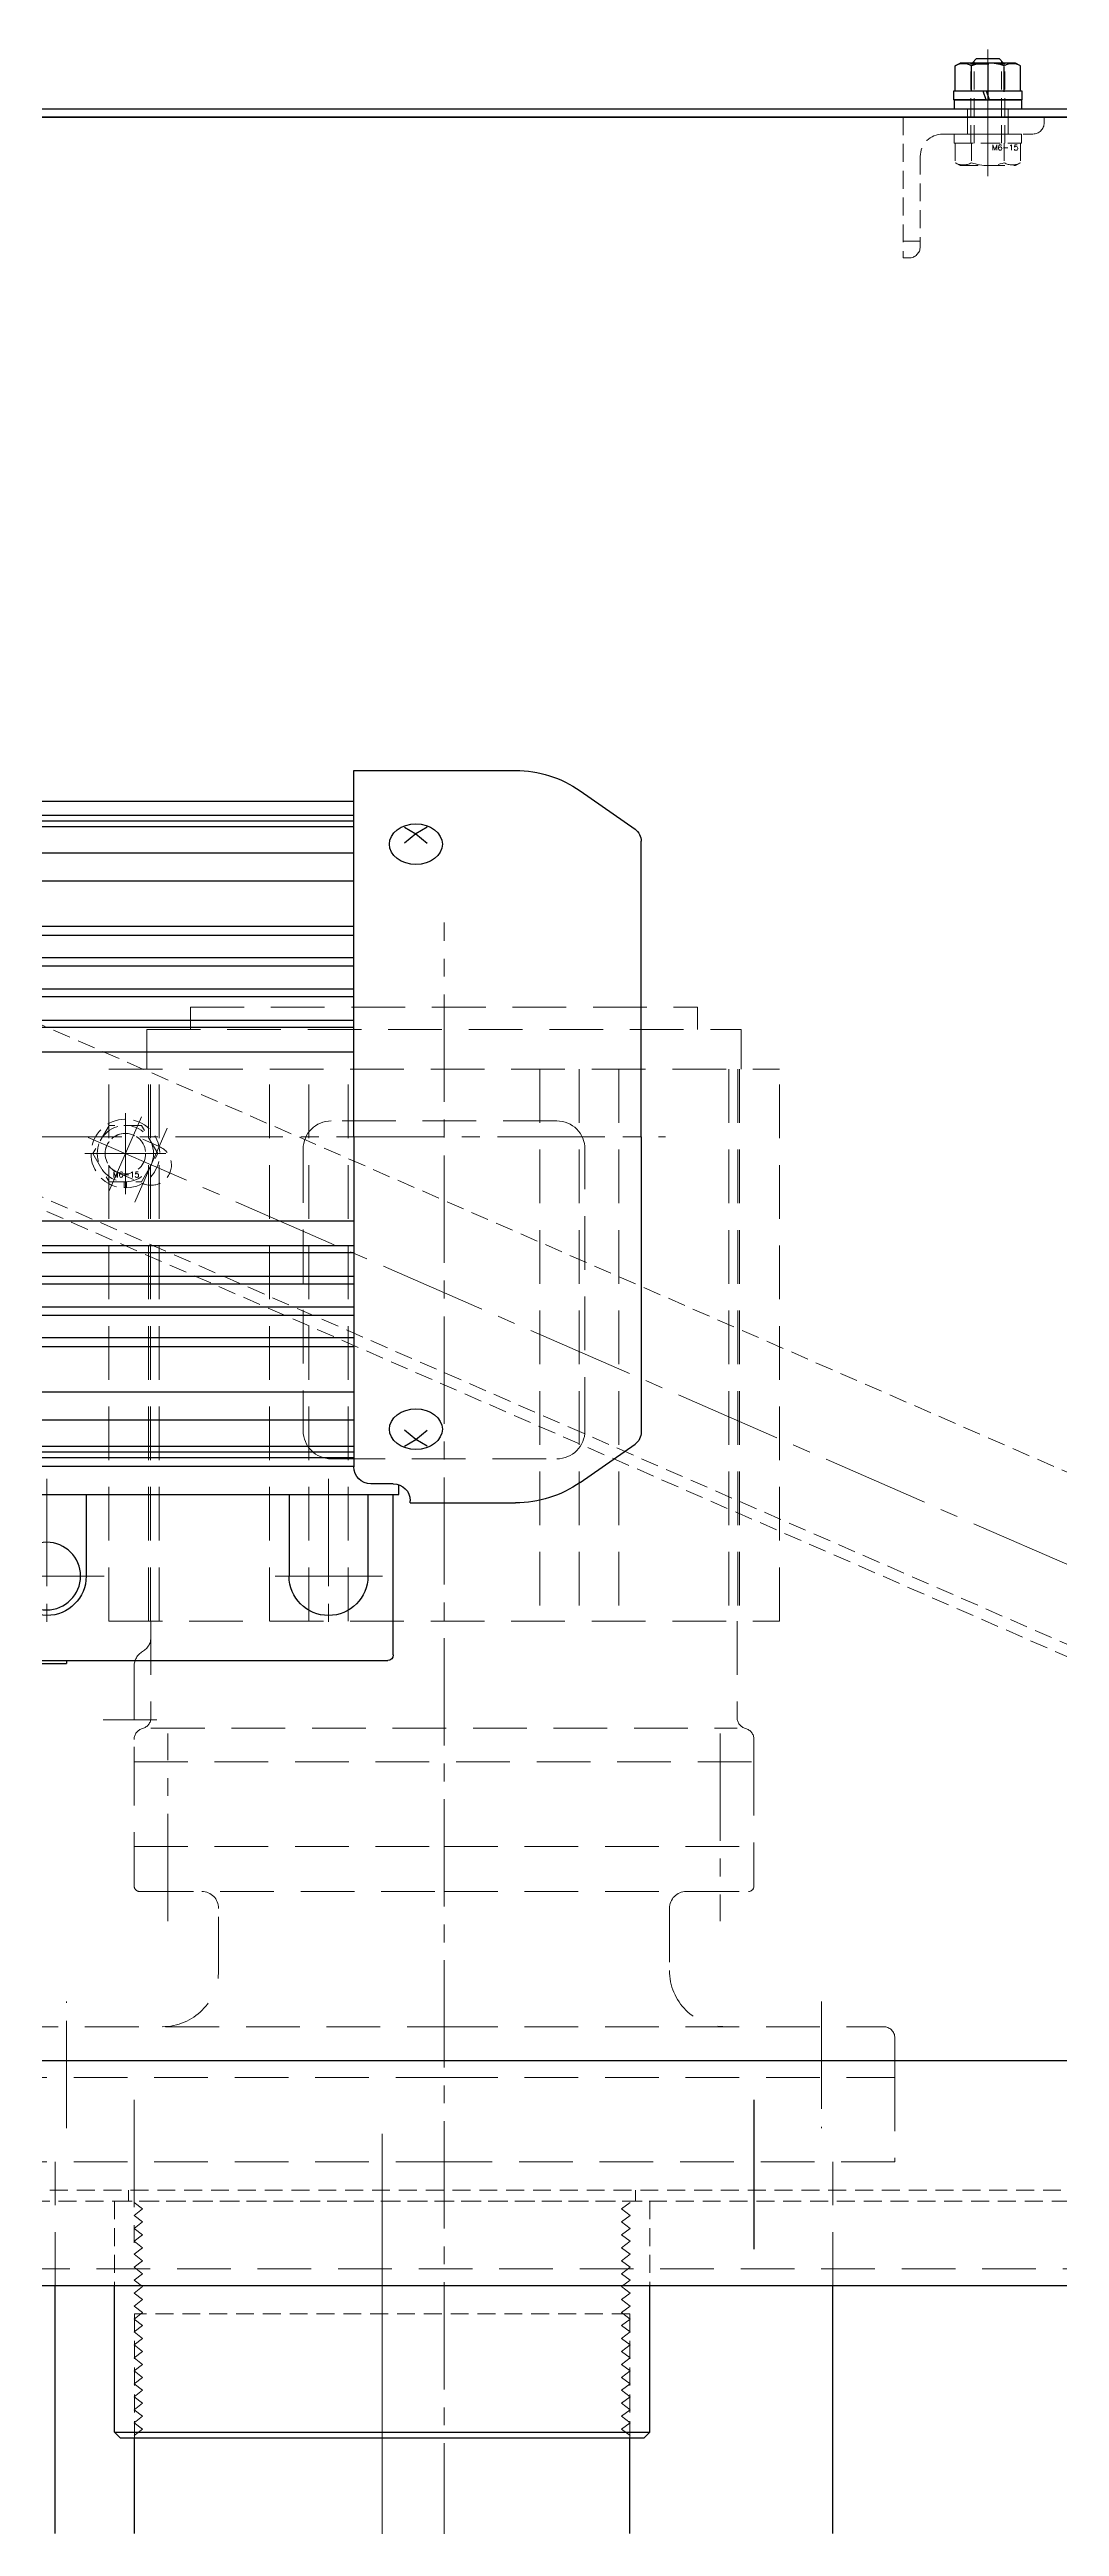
# Model space of a CAD drawing. Header units: millimetres. Extents: x 0 to 10987, y 0 to 7892.
# Drawn here: x 2382.6 to 2561.8, y 5581.1 to 6020.8 of the extents above; entities that cross this region are included whole.
import ezdxf

# ---------------------------------------------------------------- set-up
doc = ezdxf.new("R2010")
doc.units = ezdxf.units.MM
doc.linetypes.add('CENTER2', pattern=[28.575, 19.05, -3.175, 3.175, -3.175])
doc.linetypes.add('HIDDEN2', pattern=[4.7625, 3.175, -1.5875])
for name, color, linetype, lineweight in [('01_外形線', 7, 'Continuous', 25), ('02_細線', 5, 'Continuous', 13), ('03_かくれ線', 6, 'HIDDEN2', 13), ('04_中心線', 1, 'CENTER2', 9)]:
    doc.layers.add(name, color=color, linetype=linetype, lineweight=lineweight)
doc.styles.add('KSS_TXT', font='txt.shx', dxfattribs={"bigfont": 'extfont2.shx'})

# ---------------------------------------------------------------- blocks, each defined once
blk = doc.blocks.new('GM-SHYF-RH 0.4kW、1／160、＊＊V、60Hza')
at = {"layer": '01_外形線'}
for p, q in [((60, 72), (-105, 72)), ((60, 71), (-105, 71)), ((-84, 65.89), (-86.5, 64.44)), ((-86.5, 61.56), (-86.5, 64.44)), ((-84, 65.89), (-81.5, 64.44)), ((-81.5, 64.44), (-81.5, 61.56)), ((-68.09, 62.5), (24.09, 62.5)), ((40, 65.89), (37.5, 64.44)), ((37.5, 61.56), (37.5, 64.44)), ((40, 65.89), (42.5, 64.44)), ((42.5, 64.44), (42.5, 61.56)), ((-117, 60), (-117, -92)), ((-116, 60), (-116, -92)), ((-84, 60.11), (-86.5, 61.56)), ((-81.5, 61.56), (-84, 60.11)), ((24.09, 60.5), (-68.09, 60.5)), ((40, 60.11), (37.5, 61.56)), ((42.5, 61.56), (40, 60.11)), ((71, -92), (71, 60)), ((72, -92), (72, 60)), ((-242.5, 49), (-271.19, 49)), ((-242.5, -16), (-242.5, 49)), ((-282.67, 45.38), (-292.39, 38.57)), ((-242.5, 43.5), (-145.5, 43.5)), ((-242.5, 41), (-145.5, 41)), ((-242.5, 40), (-145.5, 40)), ((-175.5, 43.5), (-145.5, 43.5)), ((-145.5, 43.48), (-119.95, 43.94)), ((-145.5, -16), (-145.5, 43.5)), ((-145.5, 43.5), (-145.5, -16)), ((-139.5, 39.5), (-139.5, 40.5)), ((-128.5, -72.74), (-128.5, 40.74)), ((-293.5, -16), (-293.5, 36.44)), ((-255.5, 38.92), (-253.5, 37.74)), ((-253.5, 37.74), (-255.5, 36.09)), ((-251.5, 38.92), (-253.5, 37.74)), ((-253.5, 37.74), (-251.5, 36.09)), ((-242.5, 39), (-145.5, 39)), ((-139.5, 39.5), (-139.5, 39.1)), ((-136.5, 36.1), (-131.5, 36.1)), ((-242.5, 34.32), (-145.5, 34.32)), ((-117, 19.45), (-117, 33.23)), ((-107.5, -64.32), (-107.5, 32.32)), ((-105.5, 32.32), (-105.5, -64.32)), ((60.5, -64.32), (60.5, 32.32)), ((62.5, 32.32), (62.5, -64.32)), ((-242.5, 29.37), (-145.5, 29.37)), ((-136.5, 29.18), (-131.5, 29.18)), ((-139.5, 26.18), (-139.5, -16)), ((-136.5, 23), (-131.5, 23)), ((-242.5, 21.32), (-145.5, 21.32)), ((-242.5, 19.71), (-145.5, 19.71)), ((-5, 16.77), (-5, 20.8)), ((-5, 20.8), (5, 20.8)), ((5, 16.77), (5, 20.8)), ((-242.5, 15.75), (-145.5, 15.75)), ((-242.5, 14.28), (-145.5, 14.28)), ((-242.5, 10.19), (-145.5, 10.19)), ((-242.5, 8.83), (-145.5, 8.83)), ((-242.5, 4.64), (-145.5, 4.64)), ((-242.5, 3.37), (-145.5, 3.37)), ((-145.5, 4), (-139.5, 4)), ((-242.5, -1), (-145.5, -1)), ((-293.5, -16), (-293.5, -68.44)), ((-242.5, -16), (-242.5, -74.62)), ((-145.5, -16), (-145.5, -75.5)), ((-145.5, -75.5), (-145.5, -16)), ((-139.5, -58.18), (-139.5, -16)), ((-242.5, -31), (-145.5, -31)), ((-242.5, -35.37), (-145.5, -35.37)), ((-242.5, -36.64), (-145.5, -36.64)), ((-145.5, -36), (-139.5, -36)), ((-242.5, -40.83), (-145.5, -40.83)), ((-242.5, -42.19), (-145.5, -42.19)), ((-242.5, -46.28), (-145.5, -46.28)), ((-242.5, -47.75), (-145.5, -47.75)), ((-242.5, -51.71), (-145.5, -51.71)), ((-117, -51.45), (-117, -65.23)), ((-242.5, -53.32), (-145.5, -53.32)), ((-136.5, -55), (-131.5, -55)), ((-242.5, -61.37), (-145.5, -61.37)), ((-136.5, -61.18), (-131.5, -61.18)), ((-253.5, -69.74), (-255.5, -68.09)), ((-255.5, -70.92), (-253.5, -69.74)), ((-253.5, -69.74), (-251.5, -68.09)), ((-251.5, -70.92), (-253.5, -69.74)), ((-242.5, -66.32), (-145.5, -66.32)), ((-136.5, -68.1), (-131.5, -68.1)), ((-282.67, -77.38), (-292.39, -70.57)), ((-242.5, -71), (-145.5, -71)), ((-242.5, -72), (-145.5, -72)), ((-242.5, -73), (-145.5, -73)), ((-175.5, -74.5), (-242.5, -74.5)), ((-175.5, -79.5), (-175.5, -74.5)), ((-139.5, -71.5), (-139.5, -71.1)), ((-139.5, -71.5), (-139.5, -71.1)), ((-139.5, -71.5), (-139.5, -72.5)), ((-250.5, -79.5), (-250.5, -77.79)), ((-249.5, -77.62), (-245.5, -77.62)), ((-175.5, -75.5), (-145.5, -75.5)), ((-145.5, -75.48), (-119.95, -75.94)), ((-252.5, -81), (-271.19, -81)), ((-252.5, -81), (-252.5, -80.62)), ((-175.5, -79.5), (-250.5, -79.5)), ((-249.5, -108), (-249.5, -79.5)), ((-245, -79.5), (-245, -94)), ((-231, -79.5), (-231, -94)), ((-195, -79.5), (-195, -94)), ((-181, -79.5), (-181, -94)), ((-176.5, -108), (-176.5, -79.5)), ((-84, -92.11), (-86.5, -93.56)), ((-84, -92.11), (-81.5, -93.56)), ((40, -92.11), (37.5, -93.56)), ((40, -92.11), (42.5, -93.56)), ((-86.5, -96.44), (-86.5, -93.56)), ((-84, -97.89), (-86.5, -96.44)), ((-81.5, -96.44), (-84, -97.89)), ((-81.5, -93.56), (-81.5, -96.44)), ((-68.09, -92.5), (24.09, -92.5)), ((24.09, -94.5), (-68.09, -94.5)), ((37.5, -96.44), (37.5, -93.56)), ((40, -97.89), (37.5, -96.44)), ((42.5, -96.44), (40, -97.89)), ((42.5, -93.56), (42.5, -96.44)), ((-105, -103), (60, -103)), ((-105, -104), (60, -104)), ((-177.5, -109), (-248.5, -109)), ((-191.5, -109), (-191.5, -109.5)), ((-183.5, -109.5), (-191.5, -109.5)), ((-186, -109), (-186, -109.5)), ((-183.5, -109), (-183.5, -109.5))]:
    blk.add_line(p, q, dxfattribs=at)
for points in [[(-248.8, 35.92), (-248.89, 36.63), (-249.16, 37.3), (-249.59, 37.93), (-250.18, 38.47), (-250.89, 38.92), (-251.7, 39.25), (-252.58, 39.46), (-253.5, 39.53), (-254.42, 39.46), (-255.3, 39.25), (-256.11, 38.92), (-256.82, 38.47), (-257.41, 37.93), (-257.84, 37.3), (-258.11, 36.63), (-258.2, 35.92), (-258.11, 35.22), (-257.84, 34.54), (-257.41, 33.92), (-256.82, 33.38), (-256.11, 32.93), (-255.3, 32.59), (-254.42, 32.39), (-253.5, 32.32), (-252.58, 32.39), (-251.7, 32.59), (-250.89, 32.93), (-250.18, 33.38), (-249.59, 33.92), (-249.16, 34.54), (-248.89, 35.22)], [(-248.8, -67.92), (-248.89, -67.22), (-249.16, -66.54), (-249.59, -65.92), (-250.18, -65.38), (-250.89, -64.93), (-251.7, -64.59), (-252.58, -64.39), (-253.5, -64.32), (-254.42, -64.39), (-255.3, -64.59), (-256.11, -64.93), (-256.82, -65.38), (-257.41, -65.92), (-257.84, -66.54), (-258.11, -67.22), (-258.2, -67.92), (-258.11, -68.63), (-257.84, -69.3), (-257.41, -69.93), (-256.82, -70.47), (-256.11, -70.92), (-255.3, -71.25), (-254.42, -71.46), (-253.5, -71.53), (-252.58, -71.46), (-251.7, -71.25), (-250.89, -70.92), (-250.18, -70.47), (-249.59, -69.93), (-249.16, -69.3), (-248.89, -68.63)]]:
    blk.add_lwpolyline(points, close=True, dxfattribs=at)
for centre, radius in [((-102, 57), 10), ((-84, 63), 5.5), ((-84, 63), 5), ((40, 63), 5.5), ((40, 63), 5), ((57, 57), 10), ((-102, 57), 7), ((57, 57), 7), ((0, 0), 47.5), ((0, 0), 24), ((-102, -89), 10), ((57, -89), 10), ((-102, -89), 7), ((57, -89), 7), ((-188, -94), 6), ((-84, -95), 5.5), ((-84, -95), 5), ((40, -95), 5.5), ((40, -95), 5)]:
    blk.add_circle(centre, radius, dxfattribs=at)
for centre, radius, start, end in [((-105, 60), 12, 90, 180), ((-105, 60), 11, 90, 180), ((60, 60), 12, 0, 90), ((60, 60), 11, 0, 90), ((-68.09, 57), 5.5, 90, 159.3338), ((24.09, 57), 5.5, 20.6662, 90), ((-84, 63), 13.5, 269.6249, 339.3338), ((-84, 63), 11.5, 269.6249, 339.3338), ((-68.09, 57), 3.5, 90, 159.3338), ((24.09, 57), 3.5, 20.6662, 90), ((40, 63), 13.5, 200.6662, 266.9553), ((40, 63), 11.5, 200.6662, 266.9553), ((-271.19, 29), 20, 90, 125), ((-102, 57), 15.5, 279.2069, 328.412), ((-84.11, 46), 5.5, 89.6249, 148.412), ((-84.11, 46), 3.5, 89.6249, 148.412), ((39.1, 46.02), 3.5, 31.5123, 86.9553), ((39.1, 46.02), 5.5, 31.5123, 86.9553), ((57, 57), 15.5, 211.5123, 260.7931), ((-120, 46.94), 3, 271, 0), ((-102, 57), 17.5, 279.2069, 328.412), ((57, 57), 17.5, 211.5123, 260.7931), ((-142.5, 40.5), 3, 0, 90), ((-131.5, 40.74), 3, 0, 90.9812), ((-98, 32.32), 9.5, 99.2069, 180), ((-98, 32.32), 7.5, 99.2069, 180), ((53, 32.32), 7.5, 0, 80.7931), ((53, 32.32), 9.5, 0, 80.7931), ((-290.9, 36.44), 2.6, 125, 180), ((-136.5, 39.1), 3, 180, 270), ((-131.5, 33.1), 3, 0, 90), ((-136.5, 26.18), 3, 90, 180), ((-131.5, 26.18), 3, 0, 90), ((-136.5, 20), 3, 90, 180), ((0, 0), 17.5, 106.6015, 73.3985), ((-136.5, -52), 3, 180, 270), ((-136.5, -58.18), 3, 180, 270), ((-131.5, -58.18), 3, 270, 0), ((-131.5, -65.1), 3, 270, 0), ((-98, -64.32), 9.5, 180, 260.7931), ((-98, -64.32), 7.5, 180, 260.7931), ((53, -64.32), 7.5, 279.2069, 0), ((53, -64.32), 9.5, 279.2069, 0), ((-290.9, -68.44), 2.6, 180, 235), ((-136.5, -71.1), 3, 90, 180), ((-245.5, -74.62), 3, 270, 0), ((-142.5, -72.5), 3, 270, 0), ((-131.5, -72.74), 3, 269.0188, 0), ((-102, -89), 15.5, 31.586, 80.7931), ((-102, -89), 17.5, 31.586, 80.7931), ((57, -89), 17.5, 99.2069, 148.4898), ((57, -89), 15.5, 99.2069, 148.4898), ((-271.19, -61), 20, 235, 270), ((-249.5, -80.62), 3, 90, 180), ((-120, -78.94), 3, 0, 89), ((-84.11, -78), 5.5, 211.586, 270.3738), ((-84.11, -78), 3.5, 211.586, 270.3738), ((-84, -95), 13.5, 20.6684, 90.3738), ((-84, -95), 11.5, 20.6684, 90.3738), ((40, -95), 13.5, 93.046, 159.3316), ((40, -95), 11.5, 93.046, 159.3316), ((39.1, -78.02), 3.5, 273.046, 328.4898), ((39.1, -78.02), 5.5, 273.046, 328.4898), ((-105, -92), 12, 180, 270), ((-105, -92), 11, 180, 270), ((-68.09, -89), 5.5, 200.6684, 270), ((-68.09, -89), 3.5, 200.6684, 270), ((24.09, -89), 3.5, 270, 339.3316), ((24.09, -89), 5.5, 270, 339.3316), ((60, -92), 11, 270, 0), ((60, -92), 12, 270, 0), ((-238, -94), 7, 180, 0), ((-188, -94), 7, 180, 0), ((-248.5, -108), 1, 180, 270), ((-177.5, -108), 1, 270, 0)]:
    blk.add_arc(centre, radius, start, end, dxfattribs=at)
at = {"layer": '04_中心線'}
for p, q in [((-84, 70.38), (-84, 55.61)), ((40, 70.38), (40, 55.61)), ((-102, 69.46), (-102, 44.54)), ((57, 69.46), (57, 44.54)), ((-76.62, 63), (-91.38, 63)), ((0, 65.36), (0, -65.36)), ((47.38, 63), (32.62, 63)), ((-89.54, 57), (-114.46, 57)), ((69.46, 57), (44.54, 57)), ((65.36, 0), (-65.36, 0)), ((-96.56, -16), (-297.81, -16)), ((-238, -76.72), (-238, -104.7)), ((-188, -76.72), (-188, -104.7)), ((-102, -76.54), (-102, -101.46)), ((57, -76.54), (57, -101.46)), ((-84, -87.62), (-84, -102.39)), ((40, -87.62), (40, -102.39)), ((-89.54, -89), (-114.46, -89)), ((69.46, -89), (44.54, -89)), ((-247.59, -94), (-228.41, -94)), ((-198.19, -94), (-177.81, -94)), ((-76.62, -95), (-91.38, -95)), ((47.38, -95), (32.62, -95))]:
    blk.add_line(p, q, dxfattribs=at)

msp = doc.modelspace()

# ---------------------------------------------------------------- linework, layer by layer
for p, q in [((2394.078, 5597.838), (2394.078, 5623.838)), ((2489.078, 5597.838), (2489.078, 5623.838)), ((2395.078, 5596.838), (2394.078, 5597.838)), ((2394.078, 5597.838), (2489.078, 5597.838)), ((2488.078, 5596.838), (2489.078, 5597.838)), ((2395.078, 5596.838), (2488.078, 5596.838)), ((2397.636, 5579.838), (2397.636, 5596.838)), ((2485.52, 5579.838), (2485.52, 5596.838))]:
    msp.add_line(p, q)
at = {"layer": '01_外形線'}
for p, q in [((2543.305, 6017.933), (2544.178, 6018.438)), ((2543.305, 6013.438), (2543.305, 6017.933)), ((2553.978, 6018.438), (2544.178, 6018.438)), ((2546.191, 6013.438), (2546.191, 6017.933)), ((2546.278, 6018.438), (2547.078, 6019.238)), ((2547.078, 6019.238), (2551.078, 6019.238)), ((2549.078, 6018.338), (2549.078, 6013.338)), ((2551.878, 6018.438), (2551.078, 6019.238)), ((2551.965, 6013.338), (2551.965, 6017.833)), ((2554.852, 6017.933), (2553.978, 6018.438)), ((2554.852, 6013.438), (2554.852, 6017.933)), ((2548.232, 6013.438), (2542.978, 6013.438)), ((2542.978, 6013.438), (2542.978, 6011.938)), ((2548.778, 6011.938), (2542.978, 6011.938)), ((2543.078, 6011.938), (2555.078, 6011.938)), ((2543.078, 6011.938), (2543.078, 6010.338)), ((2554.852, 6013.438), (2543.305, 6013.438)), ((2548.778, 6011.938), (2548.232, 6013.438)), ((2555.178, 6013.438), (2548.832, 6013.438)), ((2549.378, 6011.938), (2548.832, 6013.438)), ((2549.078, 6013.438), (2549.078, 6011.938)), ((2555.178, 6011.938), (2549.378, 6011.938)), ((2555.078, 6011.938), (2555.078, 6010.338)), ((2555.178, 6011.938), (2555.178, 6013.438)), ((2027.078, 6010.338), (2589.078, 6010.338)), ((2589.078, 6008.838), (2027.078, 6008.838)), ((2354.078, 6008.838), (2749.078, 6008.838)), ((2543.078, 6010.338), (2555.078, 6010.338)), ((2507.578, 5656.838), (2507.578, 5630.338)), ((2383.578, 5579.838), (2383.578, 5623.838)), ((2521.578, 5579.838), (2521.578, 5623.838))]:
    msp.add_line(p, q, dxfattribs=at)
msp.add_lwpolyline([(2034.078, 5663.838), (2824.078, 5663.838), (2829.078, 5658.838), (2829.078, 5623.838), (2029.078, 5623.838), (2029.078, 5658.838)], close=True, dxfattribs=at)
for centre, radius, start, end in [((2544.748, 6015.433), 2.887, 60.00001, 119.99999), ((2549.078, 6009.923), 8.514, 70.18087, 109.81913), ((2553.408, 6015.433), 2.887, 60.00001, 119.99999)]:
    msp.add_arc(centre, radius, start, end, dxfattribs=at)
at = {"layer": '02_細線'}
for p, q in [((2546.678, 6018.838), (2546.678, 6018.438)), ((2551.478, 6018.838), (2551.478, 6018.438))]:
    msp.add_line(p, q, dxfattribs=at)
at = {"layer": '03_かくれ線'}
for p, q in [((2546.078, 6018.238), (2546.278, 6018.438)), ((2546.078, 6018.238), (2552.078, 6018.238)), ((2546.078, 6004.238), (2546.078, 6018.238)), ((2546.678, 6004.238), (2546.678, 6018.438)), ((2551.478, 6004.238), (2551.478, 6018.438)), ((2552.078, 6018.238), (2551.878, 6018.438)), ((2552.078, 6004.238), (2552.078, 6018.238)), ((2549.078, 6000.838), (2549.078, 6013.838)), ((2534.078, 6008.838), (2534.078, 5983.838)), ((2534.078, 6008.838), (2559.078, 6008.838)), ((2545.478, 6008.338), (2545.478, 6010.338)), ((2545.478, 6008.838), (2545.478, 6010.338)), ((2545.478, 6008.838), (2545.478, 6010.338)), ((2545.478, 6010.338), (2545.478, 6008.838)), ((2545.478, 6005.838), (2545.478, 6008.838)), ((2545.478, 6008.838), (2545.478, 6005.838)), ((2552.678, 6008.338), (2552.678, 6010.338)), ((2552.678, 6008.838), (2552.678, 6010.338)), ((2552.678, 6008.838), (2552.678, 6010.338)), ((2552.678, 6010.338), (2552.678, 6008.838)), ((2552.678, 6005.838), (2552.678, 6008.838)), ((2552.678, 6008.838), (2552.678, 6005.838)), ((2559.078, 6008.838), (2559.078, 6007.838)), ((2541.078, 6005.838), (2557.078, 6005.838)), ((2543.078, 6005.838), (2555.078, 6005.838)), ((2543.078, 6005.838), (2543.078, 6004.238)), ((2543.078, 6004.238), (2555.078, 6004.238)), ((2543.305, 6004.238), (2543.305, 6000.742)), ((2543.305, 6004.238), (2554.852, 6004.238)), ((2546.191, 6004.238), (2546.191, 6000.742)), ((2551.965, 6004.238), (2551.965, 6000.742)), ((2554.852, 6004.238), (2554.852, 6000.742)), ((2555.078, 6005.838), (2555.078, 6004.238)), ((2537.078, 6001.838), (2537.078, 5985.838)), ((2543.305, 6000.742), (2544.178, 6000.238)), ((2544.178, 6000.238), (2553.978, 6000.238)), ((2554.852, 6000.742), (2553.978, 6000.238)), ((2537.078, 5986.838), (2534.078, 5986.838)), ((2534.078, 5983.838), (2535.078, 5983.838)), ((2652.039, 5698.923), (2358.754, 5826.923)), ((2393.145, 5829.838), (2390.258, 5824.838)), ((2398.918, 5829.838), (2393.145, 5829.838)), ((2401.805, 5824.838), (2398.918, 5829.838)), ((2390.258, 5824.838), (2393.145, 5819.838)), ((2398.918, 5819.838), (2401.805, 5824.838)), ((2393.145, 5819.838), (2398.918, 5819.838)), ((2395.807, 5819.838), (2395.807, 5818.742)), ((2396.257, 5819.838), (2396.257, 5818.742)), ((2394.078, 5638.838), (2489.078, 5638.838)), ((2394.078, 5638.838), (2394.078, 5623.838)), ((2396.578, 5638.838), (2396.578, 5640.838)), ((2399.078, 5637.488), (2397.578, 5638.638)), ((2397.578, 5636.338), (2399.078, 5637.488)), ((2484.078, 5637.488), (2485.578, 5638.638)), ((2485.578, 5636.338), (2484.078, 5637.488)), ((2486.578, 5638.838), (2486.578, 5640.838)), ((2489.078, 5638.838), (2489.078, 5623.838)), ((2399.078, 5635.188), (2397.578, 5636.338)), ((2397.578, 5634.038), (2399.078, 5635.188)), ((2399.078, 5632.888), (2397.578, 5634.038)), ((2397.578, 5631.738), (2399.078, 5632.888)), ((2484.078, 5635.188), (2485.578, 5636.338)), ((2485.578, 5634.038), (2484.078, 5635.188)), ((2484.078, 5632.888), (2485.578, 5634.038)), ((2485.578, 5631.738), (2484.078, 5632.888)), ((2399.078, 5630.588), (2397.578, 5631.738)), ((2397.578, 5629.438), (2399.078, 5630.588)), ((2399.078, 5628.288), (2397.578, 5629.438)), ((2484.078, 5630.588), (2485.578, 5631.738)), ((2485.578, 5629.438), (2484.078, 5630.588)), ((2484.078, 5628.288), (2485.578, 5629.438)), ((2397.578, 5627.138), (2399.078, 5628.288)), ((2399.078, 5625.988), (2397.578, 5627.138)), ((2397.578, 5624.838), (2399.078, 5625.988)), ((2399.078, 5623.688), (2397.578, 5624.838)), ((2485.578, 5627.138), (2484.078, 5628.288)), ((2484.078, 5625.988), (2485.578, 5627.138)), ((2485.578, 5624.838), (2484.078, 5625.988)), ((2484.078, 5623.688), (2485.578, 5624.838)), ((2397.578, 5622.538), (2399.078, 5623.688)), ((2399.078, 5621.388), (2397.578, 5622.538)), ((2397.578, 5620.238), (2399.078, 5621.388)), ((2399.078, 5619.088), (2397.578, 5620.238)), ((2485.578, 5622.538), (2484.078, 5623.688)), ((2484.078, 5621.388), (2485.578, 5622.538)), ((2485.578, 5620.238), (2484.078, 5621.388)), ((2484.078, 5619.088), (2485.578, 5620.238)), ((2397.578, 5617.938), (2399.078, 5619.088)), ((2399.078, 5616.788), (2397.578, 5617.938)), ((2397.578, 5615.638), (2399.078, 5616.788)), ((2399.078, 5614.488), (2397.578, 5615.638)), ((2397.636, 5618.838), (2397.636, 5596.838)), ((2485.52, 5618.838), (2397.636, 5618.838)), ((2485.578, 5617.938), (2484.078, 5619.088)), ((2484.078, 5616.788), (2485.578, 5617.938)), ((2485.578, 5615.638), (2484.078, 5616.788)), ((2484.078, 5614.488), (2485.578, 5615.638)), ((2485.52, 5618.838), (2485.52, 5596.838)), ((2397.578, 5613.338), (2399.078, 5614.488)), ((2399.078, 5612.188), (2397.578, 5613.338)), ((2397.578, 5611.038), (2399.078, 5612.188)), ((2399.078, 5609.888), (2397.578, 5611.038)), ((2485.578, 5613.338), (2484.078, 5614.488)), ((2484.078, 5612.188), (2485.578, 5613.338)), ((2485.578, 5611.038), (2484.078, 5612.188)), ((2484.078, 5609.888), (2485.578, 5611.038)), ((2397.578, 5608.738), (2399.078, 5609.888)), ((2399.078, 5607.588), (2397.578, 5608.738)), ((2397.578, 5606.438), (2399.078, 5607.588)), ((2485.578, 5608.738), (2484.078, 5609.888)), ((2484.078, 5607.588), (2485.578, 5608.738)), ((2485.578, 5606.438), (2484.078, 5607.588)), ((2399.078, 5605.288), (2397.578, 5606.438)), ((2397.578, 5604.138), (2399.078, 5605.288)), ((2399.078, 5602.988), (2397.578, 5604.138)), ((2397.578, 5601.838), (2399.078, 5602.988)), ((2484.078, 5605.288), (2485.578, 5606.438)), ((2485.578, 5604.138), (2484.078, 5605.288)), ((2484.078, 5602.988), (2485.578, 5604.138)), ((2485.578, 5601.838), (2484.078, 5602.988)), ((2399.078, 5600.688), (2397.578, 5601.838)), ((2397.578, 5599.538), (2399.078, 5600.688)), ((2399.078, 5598.388), (2397.578, 5599.538)), ((2397.578, 5597.238), (2399.078, 5598.388)), ((2484.078, 5600.688), (2485.578, 5601.838)), ((2485.578, 5599.538), (2484.078, 5600.688)), ((2484.078, 5598.388), (2485.578, 5599.538)), ((2485.578, 5597.238), (2484.078, 5598.388))]:
    msp.add_line(p, q, dxfattribs=at)
at = {"layer": '03_かくれ線', "ltscale": 3, "transparency": 33554559}
for p, q in [((2407.578, 5850.838), (2497.578, 5850.838)), ((2407.578, 5846.838), (2407.578, 5850.838)), ((2497.578, 5850.838), (2497.578, 5846.838)), ((2399.828, 5846.838), (2505.328, 5846.838)), ((2399.828, 5846.838), (2399.828, 5839.837)), ((2505.328, 5839.838), (2505.328, 5846.838)), ((2393.078, 5839.838), (2512.078, 5839.838)), ((2393.078, 5741.838), (2393.078, 5839.838)), ((2400.15, 5741.838), (2400.15, 5839.838)), ((2400.469, 5741.838), (2400.469, 5839.838)), ((2402.047, 5741.838), (2402.047, 5839.838)), ((2421.579, 5741.838), (2421.579, 5839.838)), ((2428.579, 5741.838), (2428.579, 5839.838)), ((2435.579, 5741.838), (2435.579, 5839.838)), ((2469.577, 5839.838), (2469.577, 5741.838)), ((2476.577, 5839.838), (2476.577, 5741.838)), ((2483.577, 5839.838), (2483.577, 5741.838)), ((2503.109, 5839.838), (2503.109, 5741.838)), ((2504.687, 5839.838), (2504.687, 5741.838)), ((2505.007, 5839.838), (2505.007, 5741.838)), ((2512.078, 5741.838), (2512.078, 5839.838)), ((2472.578, 5830.648), (2432.578, 5830.648)), ((2427.578, 5825.648), (2427.578, 5775.648)), ((2477.578, 5775.648), (2477.578, 5825.648)), ((2432.578, 5770.648), (2472.578, 5770.648)), ((2393.078, 5741.838), (2512.078, 5741.838)), ((2400.578, 5741.838), (2400.578, 5724.711)), ((2504.578, 5741.838), (2504.578, 5724.711)), ((2397.578, 5733.838), (2397.578, 5716.838)), ((2392.08, 5724.338), (2405.176, 5724.338)), ((2400.578, 5722.838), (2504.578, 5722.838)), ((2507.578, 5720.838), (2507.578, 5716.838)), ((2397.578, 5716.838), (2507.578, 5716.838)), ((2397.578, 5694.838), (2397.578, 5716.838)), ((2507.578, 5716.838), (2507.578, 5694.838)), ((2397.578, 5701.838), (2452.578, 5701.838)), ((2452.578, 5701.838), (2507.578, 5701.838)), ((2398.578, 5693.838), (2452.578, 5693.838)), ((2412.578, 5679.838), (2412.578, 5690.838)), ((2452.578, 5693.838), (2506.578, 5693.838)), ((2492.578, 5690.838), (2492.578, 5679.838)), ((2374.579, 5669.838), (2452.578, 5669.838)), ((2452.578, 5669.838), (2530.578, 5669.838)), ((2532.578, 5667.838), (2532.578, 5660.838)), ((2372.579, 5660.838), (2452.578, 5660.838)), ((2452.578, 5660.838), (2532.578, 5660.838)), ((2532.578, 5660.838), (2532.578, 5645.838)), ((2372.578, 5645.838), (2452.578, 5645.838)), ((2383.578, 5623.838), (2383.578, 5645.838)), ((2532.578, 5645.838), (2452.578, 5645.838)), ((2521.578, 5623.838), (2521.578, 5645.838))]:
    msp.add_line(p, q, dxfattribs=at)
at = {"layer": '03_かくれ線', "ltscale": 3}
msp.add_line((2829.078, 5626.838), (2029.078, 5626.838), dxfattribs=at)
at = {"layer": '03_かくれ線'}
for points in [[(2367.954, 5848.003, -0.4142136), (2374.536, 5850.585), (2658.656, 5726.585, -0.4142136), (2661.239, 5720.003), (2651.239, 5697.09), (2357.954, 5825.09)], [(2399.161, 5819.507, 1), (2402.041, 5826.106), (2397.458, 5828.106, 1), (2394.578, 5821.507)]]:
    msp.add_lwpolyline(points, format="xyb", close=True, dxfattribs=at)
msp.add_lwpolyline([(2354.078, 5663.838), (2354.078, 5640.838), (2749.078, 5640.838), (2749.078, 5663.838)], dxfattribs=at)
msp.add_lwpolyline([(2754.078, 5638.838), (2354.078, 5638.838), (2354.078, 5640.838), (2754.078, 5640.838)], close=True, dxfattribs=at)
for radius in [5, 3.6]:
    msp.add_circle((2396.032, 5824.838), radius, dxfattribs=at)
for centre, radius, start, end in [((2557.078, 6007.838), 2, 270, 0), ((2541.078, 6001.838), 4, 90, 180), ((2544.748, 6003.242), 2.887, 240.00001, 299.99999), ((2549.078, 6008.752), 8.514, 250.18087, 289.81913), ((2553.408, 6003.242), 2.887, 240.00001, 299.99999), ((2535.078, 5985.838), 2, 270, 0), ((2396.032, 5824.838), 6.1, 272.11385, 267.88615), ((2396.032, 5824.838), 6, 267.88615, 272.1491)]:
    msp.add_arc(centre, radius, start, end, dxfattribs=at)
at = {"layer": '03_かくれ線', "ltscale": 3, "transparency": 33554559}
for centre, radius, start, end in [((2432.578, 5825.648), 5, 90, 180), ((2472.578, 5825.648), 5, 0, 90), ((2432.578, 5775.648), 5, 180, 270), ((2472.578, 5775.648), 5, 270, 0), ((2397.578, 5739.034), 3, 300.00026, 0), ((2400.578, 5733.838), 3, 120.00026, 180), ((2399.578, 5720.838), 2, 104.47729, 180), ((2398.578, 5724.711), 2, 284.47729, 0), ((2506.578, 5724.711), 2, 180, 255.52271), ((2505.578, 5720.838), 2, 0, 75.52271), ((2398.578, 5694.838), 1, 180, 270), ((2506.578, 5694.838), 1, 270, 0), ((2409.578, 5690.838), 3, 0, 90), ((2495.578, 5690.838), 3, 90, 180), ((2402.578, 5679.838), 10, 270, 0), ((2502.578, 5679.838), 10, 180, 270), ((2530.578, 5667.838), 2, 0, 90)]:
    msp.add_arc(centre, radius, start, end, dxfattribs=at)
at = {"layer": '04_中心線'}
for p, q in [((2549.078, 6020.838), (2549.078, 5998.338)), ((2549.078, 5998.338), (2549.078, 6020.338)), ((2549.078, 6001.338), (2549.078, 6020.338)), ((2549.078, 5998.838), (2549.078, 6020.338)), ((2549.078, 6019.238), (2549.078, 6000.238)), ((2549.078, 6000.338), (2549.078, 6013.338)), ((2452.578, 5376.838), (2452.578, 5865.838)), ((2393.152, 5818.239), (2398.884, 5831.373)), ((2396.032, 5817.638), (2396.032, 5832.038)), ((2396.032, 5830.938), (2396.032, 5818.738)), ((2389.433, 5827.718), (2631.76, 5721.958)), ((2397.734, 5816.239), (2403.467, 5829.373)), ((2388.832, 5824.838), (2403.232, 5824.838)), ((2402.132, 5824.838), (2389.932, 5824.838)), ((2441.578, 5586.838), (2441.578, 5650.838)), ((2441.578, 5629.838), (2441.578, 5649.838)), ((2441.578, 5629.838), (2441.578, 5649.838)), ((2441.578, 5623.838), (2441.578, 5518.838))]:
    msp.add_line(p, q, dxfattribs=at)
at = {"layer": '04_中心線', "transparency": 33554559}
for p, q in [((2403.578, 5688.568), (2403.578, 5721.906)), ((2501.578, 5721.906), (2501.578, 5688.568)), ((2385.579, 5651.838), (2385.579, 5674.281)), ((2519.578, 5674.281), (2519.578, 5651.838)), ((2397.578, 5656.838), (2397.578, 5630.338)), ((2507.578, 5656.838), (2507.578, 5630.338))]:
    msp.add_line(p, q, dxfattribs=at)

# ---------------------------------------------------------------- block references
at = {"xscale": -1}
msp.add_blockref('GM-SHYF-RH 0.4kW、1／160、＊＊V、60Hza', (2194.078, 5843.838), dxfattribs=at)

# ---------------------------------------------------------------- texts
at = {"layer": '03_かくれ線', "style": 'KSS_TXT'}
for p in [(2549.793, 6002.947), (2393.797, 5820.609)]:
    msp.add_text('M6-15', height=1, dxfattribs=at).set_placement(p)

doc.saveas('drawing.dxf')
